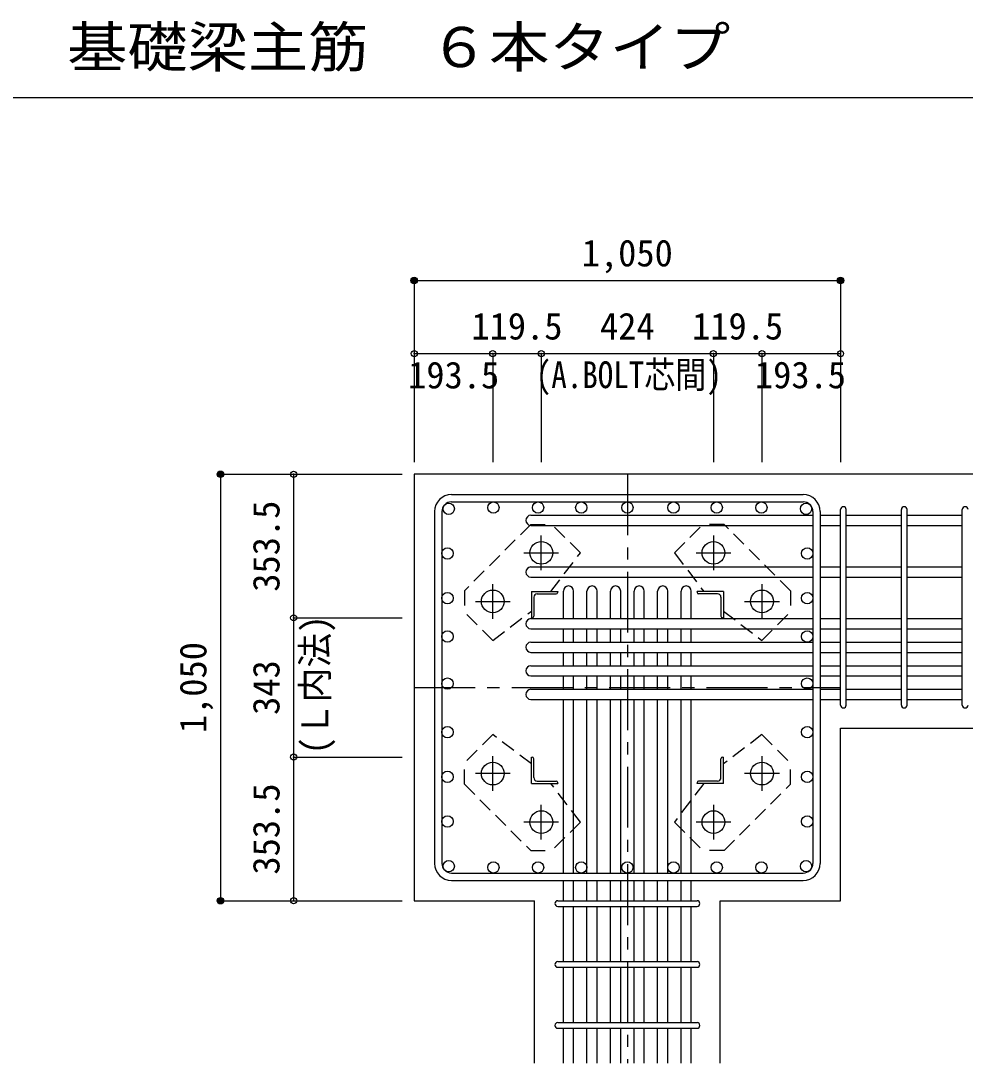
# Model space of a CAD drawing. Units: millimetres at full size, sheet at 1:30. Extents: x -5973 to 5954, y -4195 to 4201.
# Drawn here: x -942 to 1384, y -2600 to -33 of the extents above; entities that cross this region are included whole.
import ezdxf
from ezdxf.enums import TextEntityAlignment as Align

# ---------------------------------------------------------------- set-up
doc = ezdxf.new("R2010")
doc.units = ezdxf.units.MM
doc.header["$LTSCALE"] = 30
doc.header["$PDMODE"] = 32
doc.header["$PDSIZE"] = 15
doc.linetypes.add('CHAIN1', pattern=[8, 5, -1, 1, -1])
doc.linetypes.add('DASHED1', pattern=[1.8, 1.2, -0.6])
for name, color, linetype in [('0-1', 2, 'Continuous'), ('0-2', 4, 'Continuous'), ('0-3', 3, 'Continuous'), ('0-4', 7, 'Continuous'), ('0-5', 7, 'Continuous'), ('0-6', 7, 'Continuous'), ('0-7', 4, 'Continuous'), ('0-9', 4, 'DASHED1'), ('0-D', 4, 'Continuous'), ('6-7_文字', 7, 'Continuous'), ('F-0_枠', 6, 'Continuous')]:
    doc.layers.add(name, color=color, linetype=linetype)
doc.styles.add('ＭＳ ゴシック', font='')
doc.styles.get('ＭＳ ゴシック').set_extended_font_data('MS Gothic')

msp = doc.modelspace()

# ---------------------------------------------------------------- linework, layer by layer
at = {"layer": '0-1'}
for p, q in [((27.44, -1149.89), (27.44, -2199.89)), ((1477.44, -1149.89), (27.44, -1149.89)), ((1077.44, -1775.39), (1477.44, -1775.39)), ((1077.44, -2199.89), (1077.44, -1775.39)), ((27.44, -2199.89), (323.94, -2199.89)), ((323.94, -2599.89), (323.94, -2199.89))]:
    msp.add_line(p, q, dxfattribs=at)
msp.add_lwpolyline([(780.94, -2599.89), (780.94, -2199.89), (1077.44, -2199.89)], dxfattribs=at)
at = {"layer": '0-2', "linetype": 'CHAIN1'}
for p, q in [((340.44, -1386.1), (340.44, -1300.59)), ((764.44, -1300.59), (764.44, -1386.09)), ((297.64, -1343.39), (383.14, -1343.39)), ((721.74, -1343.39), (807.24, -1343.39)), ((220.94, -1505.6), (220.94, -1420.09)), ((883.94, -1420.09), (883.94, -1505.59)), ((178.14, -1462.89), (263.64, -1462.89)), ((841.24, -1462.89), (926.74, -1462.89)), ((220.94, -1929.7), (220.94, -1844.2)), ((883.94, -1844.19), (883.94, -1929.7)), ((263.64, -1886.89), (178.14, -1886.89)), ((926.74, -1886.89), (841.24, -1886.89)), ((340.44, -2049.2), (340.44, -1963.7)), ((764.44, -1963.69), (764.44, -2049.2)), ((383.14, -2006.39), (297.64, -2006.39)), ((807.24, -2006.39), (721.74, -2006.39))]:
    msp.add_line(p, q, dxfattribs=at)
at = {"layer": '0-2'}
for p, q in [((315.94, -1438.39), (380.94, -1438.39)), ((315.94, -1438.39), (315.94, -1503.39)), ((321.94, -1452.89), (321.94, -1499.39)), ((330.44, -1444.39), (376.94, -1444.39)), ((380.94, -1438.39), (380.94, -1440.39)), ((788.94, -1438.39), (723.94, -1438.39)), ((723.94, -1440.39), (723.94, -1438.39)), ((774.44, -1444.39), (727.94, -1444.39)), ((782.94, -1452.89), (782.94, -1499.39)), ((788.94, -1438.39), (788.94, -1503.39)), ((317.94, -1503.39), (315.94, -1503.39)), ((788.94, -1503.39), (786.94, -1503.39)), ((315.94, -1846.39), (317.94, -1846.39)), ((315.94, -1911.39), (315.94, -1846.39)), ((786.94, -1846.39), (788.94, -1846.39)), ((788.94, -1911.39), (788.94, -1846.39)), ((321.94, -1896.89), (321.94, -1850.39)), ((782.94, -1896.89), (782.94, -1850.39)), ((315.94, -1911.39), (380.94, -1911.39)), ((330.44, -1905.39), (376.94, -1905.39)), ((380.94, -1909.39), (380.94, -1911.39)), ((723.94, -1911.39), (723.94, -1909.39)), ((788.94, -1911.39), (723.94, -1911.39)), ((774.44, -1905.39), (727.94, -1905.39))]:
    msp.add_line(p, q, dxfattribs=at)
at = {"layer": '0-2', "color": 3}
for centre in [(340.44, -1343.39), (764.44, -1343.39), (220.94, -1462.89), (883.94, -1462.89), (220.94, -1886.89), (883.94, -1886.89), (340.44, -2006.39), (764.44, -2006.39)]:
    msp.add_circle(centre, 28, dxfattribs=at)
at = {"layer": '0-2'}
for centre, radius, start, end in [((330.44, -1452.89), 8.5, 90, 180), ((376.94, -1440.39), 4, 270, 0), ((727.94, -1440.39), 4, 180, 270), ((774.44, -1452.89), 8.5, 0, 90), ((317.94, -1499.39), 4, 270, 0), ((786.94, -1499.39), 4, 180, 270), ((317.94, -1850.39), 4, 0, 90), ((786.94, -1850.39), 4, 90, 180), ((330.44, -1896.89), 8.5, 180, 270), ((774.44, -1896.89), 8.5, 270, 0), ((376.94, -1909.39), 4, 0, 90), ((727.94, -1909.39), 4, 90, 180)]:
    msp.add_arc(centre, radius, start, end, dxfattribs=at)
at = {"layer": '0-3'}
for centre in [(112.37, -1234.82), (222.38, -1231.89), (332.4, -1231.89), (438.94, -1231.89), (552.44, -1231.89), (665.94, -1231.89), (772.47, -1231.89), (882.49, -1231.89), (992.51, -1234.82), (109.44, -1344.84), (995.44, -1344.84), (109.44, -1454.86), (995.44, -1454.86), (109.44, -1549.39), (995.44, -1549.39), (109.44, -1665.39), (995.44, -1665.39), (109.44, -1784.91), (995.44, -1784.91), (109.44, -1894.93), (995.44, -1894.93), (109.44, -2004.95), (995.44, -2004.95), (112.37, -2114.97), (222.38, -2117.89), (332.4, -2117.89), (438.94, -2117.89), (552.44, -2117.89), (665.94, -2117.89), (772.47, -2117.89), (882.49, -2117.89), (992.51, -2114.97)]:
    msp.add_circle(centre, 14, dxfattribs=at)
at = {"layer": '0-4'}
for p, q in [((119.44, -1199.89), (985.44, -1199.89)), ((119.44, -1217.89), (985.44, -1217.89)), ((77.44, -1241.89), (77.44, -2107.89)), ((95.44, -1241.89), (95.44, -2107.89)), ((1009.44, -1241.89), (1009.44, -2107.89)), ((1027.44, -1241.89), (1027.44, -2107.89)), ((119.44, -2131.89), (985.44, -2131.89)), ((119.44, -2149.89), (985.44, -2149.89))]:
    msp.add_line(p, q, dxfattribs=at)
for centre, radius, start, end in [((119.44, -1241.89), 42, 90, 180), ((985.44, -1241.89), 42, 0, 90), ((119.44, -1241.89), 24, 90, 180), ((985.44, -1241.89), 24, 0, 90), ((119.44, -2107.89), 42, 180, 270), ((119.44, -2107.89), 24, 180, 270), ((985.44, -2107.89), 42, 270, 0), ((985.44, -2107.89), 24, 270, 0)]:
    msp.add_arc(centre, radius, start, end, dxfattribs=at)
at = {"layer": '0-5'}
for p, q in [((314.94, -1250.82), (1009.44, -1250.82)), ((1027.44, -1250.82), (1077.44, -1250.82)), ((1091.44, -1250.82), (1227.44, -1250.82)), ((1241.44, -1250.82), (1377.44, -1250.82)), ((314.94, -1275.82), (1009.44, -1275.82)), ((1027.44, -1275.82), (1077.44, -1275.82)), ((1091.44, -1275.82), (1227.44, -1275.82)), ((1241.44, -1275.82), (1377.44, -1275.82)), ((314.94, -1378.11), (1009.44, -1378.11)), ((1027.44, -1378.11), (1077.44, -1378.11)), ((1091.44, -1378.11), (1227.44, -1378.11)), ((1241.44, -1378.11), (1377.44, -1378.11)), ((314.94, -1403.11), (1009.44, -1403.11)), ((1027.44, -1403.11), (1077.44, -1403.11)), ((1091.44, -1403.11), (1227.44, -1403.11)), ((1241.44, -1403.11), (1377.44, -1403.11)), ((394.94, -1505.39), (394.94, -1437.39)), ((419.94, -1505.39), (419.94, -1437.39)), ((452.94, -1505.39), (452.94, -1437.39)), ((477.94, -1505.39), (477.94, -1437.39)), ((510.94, -1505.39), (510.94, -1437.39)), ((535.94, -1505.39), (535.94, -1437.39)), ((568.94, -1505.39), (568.94, -1437.39)), ((593.94, -1505.39), (593.94, -1437.39)), ((626.94, -1505.39), (626.94, -1437.39)), ((651.94, -1505.39), (651.94, -1437.39)), ((684.94, -1505.39), (684.94, -1437.39)), ((709.94, -1505.39), (709.94, -1437.39)), ((314.94, -1505.39), (1009.44, -1505.39)), ((1027.44, -1505.39), (1077.44, -1505.39)), ((1091.44, -1505.39), (1227.44, -1505.39)), ((1241.44, -1505.39), (1377.44, -1505.39)), ((314.94, -1530.39), (1009.44, -1530.39)), ((394.94, -1563.39), (394.94, -1530.39)), ((419.94, -1563.39), (419.94, -1530.39)), ((452.94, -1563.39), (452.94, -1530.39)), ((477.94, -1563.39), (477.94, -1530.39)), ((510.94, -1563.39), (510.94, -1530.39)), ((535.94, -1563.39), (535.94, -1530.39)), ((568.94, -1563.39), (568.94, -1530.39)), ((593.94, -1563.39), (593.94, -1530.39)), ((626.94, -1563.39), (626.94, -1530.39)), ((651.94, -1563.39), (651.94, -1530.39)), ((684.94, -1563.39), (684.94, -1530.39)), ((709.94, -1563.39), (709.94, -1530.39)), ((1027.44, -1530.39), (1077.44, -1530.39)), ((1091.44, -1530.39), (1227.44, -1530.39)), ((1241.44, -1530.39), (1377.44, -1530.39)), ((314.94, -1563.39), (1009.44, -1563.39)), ((1027.44, -1563.39), (1077.44, -1563.39)), ((1091.44, -1563.39), (1227.44, -1563.39)), ((1241.44, -1563.39), (1377.44, -1563.39)), ((314.94, -1588.39), (1009.44, -1588.39)), ((394.94, -1621.39), (394.94, -1588.39)), ((419.94, -1621.39), (419.94, -1588.39)), ((452.94, -1621.39), (452.94, -1588.39)), ((477.94, -1621.39), (477.94, -1588.39)), ((510.94, -1621.39), (510.94, -1588.39)), ((535.94, -1621.39), (535.94, -1588.39)), ((568.94, -1621.39), (568.94, -1588.39)), ((593.94, -1621.39), (593.94, -1588.39)), ((626.94, -1621.39), (626.94, -1588.39)), ((651.94, -1621.39), (651.94, -1588.39)), ((684.94, -1621.39), (684.94, -1588.39)), ((709.94, -1621.39), (709.94, -1588.39)), ((1027.44, -1588.39), (1077.44, -1588.39)), ((1091.44, -1588.39), (1227.44, -1588.39)), ((1241.44, -1588.39), (1377.44, -1588.39)), ((314.94, -1621.39), (1009.44, -1621.39)), ((1027.44, -1621.39), (1077.44, -1621.39)), ((1091.44, -1621.39), (1227.44, -1621.39)), ((1241.44, -1621.39), (1377.44, -1621.39)), ((314.94, -1646.39), (1009.44, -1646.39)), ((394.94, -1679.39), (394.94, -1646.39)), ((419.94, -1679.39), (419.94, -1646.39)), ((452.94, -1679.39), (452.94, -1646.39)), ((477.94, -1679.39), (477.94, -1646.39)), ((510.94, -1679.39), (510.94, -1646.39)), ((535.94, -1679.39), (535.94, -1646.39)), ((568.94, -1679.39), (568.94, -1646.39)), ((593.94, -1679.39), (593.94, -1646.39)), ((626.94, -1679.39), (626.94, -1646.39)), ((651.94, -1679.39), (651.94, -1646.39)), ((684.94, -1679.39), (684.94, -1646.39)), ((709.94, -1679.39), (709.94, -1646.39)), ((1027.44, -1646.39), (1077.44, -1646.39)), ((1091.44, -1646.39), (1227.44, -1646.39)), ((1241.44, -1646.39), (1377.44, -1646.39)), ((314.94, -1679.39), (1009.44, -1679.39)), ((1027.44, -1679.39), (1077.44, -1679.39)), ((1091.44, -1679.39), (1227.44, -1679.39)), ((1241.44, -1679.39), (1377.44, -1679.39)), ((314.94, -1704.39), (1009.44, -1704.39)), ((394.94, -2131.89), (394.94, -1704.39)), ((419.94, -2131.89), (419.94, -1704.39)), ((452.94, -2131.89), (452.94, -1704.39)), ((477.94, -2131.89), (477.94, -1704.39)), ((510.94, -2131.89), (510.94, -1704.39)), ((535.94, -2131.89), (535.94, -1704.39)), ((568.94, -2131.89), (568.94, -1704.39)), ((593.94, -2131.89), (593.94, -1704.39)), ((626.94, -2131.89), (626.94, -1704.39)), ((651.94, -2131.89), (651.94, -1704.39)), ((684.94, -2131.89), (684.94, -1704.39)), ((709.94, -2131.89), (709.94, -1704.39)), ((1027.44, -1704.39), (1077.44, -1704.39)), ((1091.44, -1704.39), (1227.44, -1704.39)), ((1241.44, -1704.39), (1377.44, -1704.39)), ((394.94, -2199.89), (394.94, -2149.89)), ((419.94, -2199.89), (419.94, -2149.89)), ((452.94, -2199.89), (452.94, -2149.89)), ((477.94, -2199.89), (477.94, -2149.89)), ((510.94, -2199.89), (510.94, -2149.89)), ((535.94, -2199.89), (535.94, -2149.89)), ((568.94, -2199.89), (568.94, -2149.89)), ((593.94, -2199.89), (593.94, -2149.89)), ((626.94, -2199.89), (626.94, -2149.89)), ((651.94, -2199.89), (651.94, -2149.89)), ((684.94, -2199.89), (684.94, -2149.89)), ((709.94, -2199.89), (709.94, -2149.89)), ((394.94, -2349.89), (394.94, -2213.89)), ((419.94, -2349.89), (419.94, -2213.89)), ((452.94, -2349.89), (452.94, -2213.89)), ((477.94, -2349.89), (477.94, -2213.89)), ((510.94, -2349.89), (510.94, -2213.89)), ((535.94, -2349.89), (535.94, -2213.89)), ((568.94, -2349.89), (568.94, -2213.89)), ((593.94, -2349.89), (593.94, -2213.89)), ((626.94, -2349.89), (626.94, -2213.89)), ((651.94, -2349.89), (651.94, -2213.89)), ((684.94, -2349.89), (684.94, -2213.89)), ((709.94, -2349.89), (709.94, -2213.89)), ((394.94, -2499.89), (394.94, -2363.89)), ((419.94, -2499.89), (419.94, -2363.89)), ((452.94, -2499.89), (452.94, -2363.89)), ((477.94, -2499.89), (477.94, -2363.89)), ((510.94, -2499.89), (510.94, -2363.89)), ((535.94, -2499.89), (535.94, -2363.89)), ((568.94, -2499.89), (568.94, -2363.89)), ((593.94, -2499.89), (593.94, -2363.89)), ((626.94, -2499.89), (626.94, -2363.89)), ((651.94, -2499.89), (651.94, -2363.89)), ((684.94, -2499.89), (684.94, -2363.89)), ((709.94, -2499.89), (709.94, -2363.89)), ((394.94, -2599.89), (394.94, -2513.89)), ((419.94, -2599.89), (419.94, -2513.89)), ((452.94, -2599.89), (452.94, -2513.89)), ((477.94, -2599.89), (477.94, -2513.89)), ((510.94, -2599.89), (510.94, -2513.89)), ((535.94, -2599.89), (535.94, -2513.89)), ((568.94, -2599.89), (568.94, -2513.89)), ((593.94, -2599.89), (593.94, -2513.89)), ((626.94, -2599.89), (626.94, -2513.89)), ((651.94, -2599.89), (651.94, -2513.89)), ((684.94, -2599.89), (684.94, -2513.89)), ((709.94, -2599.89), (709.94, -2513.89))]:
    msp.add_line(p, q, dxfattribs=at)
for centre, start, end in [((314.94, -1263.32), 90, 270), ((314.94, -1390.61), 90, 270), ((407.44, -1437.39), 0, 180), ((465.44, -1437.39), 0, 180), ((523.44, -1437.39), 0, 180), ((581.44, -1437.39), 0, 180), ((639.44, -1437.39), 0, 180), ((697.44, -1437.39), 0, 180), ((314.94, -1517.89), 90, 270), ((314.94, -1575.89), 90, 270), ((314.94, -1633.89), 90, 270), ((314.94, -1691.89), 90, 270)]:
    msp.add_arc(centre, 12.5, start, end, dxfattribs=at)
at = {"layer": '0-6'}
for p, q in [((1077.44, -1718.39), (1077.44, -1236.82)), ((1091.44, -1718.39), (1091.44, -1236.82)), ((1227.44, -1718.39), (1227.44, -1236.82)), ((1241.44, -1718.39), (1241.44, -1236.82)), ((1377.44, -1718.39), (1377.44, -1236.82)), ((380.94, -2199.89), (723.94, -2199.89)), ((380.94, -2213.89), (723.94, -2213.89)), ((380.94, -2349.89), (723.94, -2349.89)), ((380.94, -2363.89), (723.94, -2363.89)), ((380.94, -2499.89), (723.94, -2499.89)), ((380.94, -2513.89), (723.94, -2513.89))]:
    msp.add_line(p, q, dxfattribs=at)
for centre, start, end in [((1084.44, -1236.82), 0, 180), ((1084.44, -1236.82), 0, 180), ((1084.44, -1236.82), 0, 180), ((1084.44, -1236.82), 0, 180), ((1234.44, -1236.82), 0, 180), ((1384.44, -1236.82), 0, 180), ((1084.44, -1718.39), 180, 0), ((1084.44, -1718.39), 180, 0), ((1084.44, -1718.39), 180, 0), ((1084.44, -1718.39), 180, 0), ((1234.44, -1718.39), 180, 0), ((1384.44, -1718.39), 180, 0), ((380.94, -2206.89), 90, 270), ((380.94, -2206.89), 90, 270), ((380.94, -2206.89), 90, 270), ((380.94, -2206.89), 90, 270), ((723.94, -2206.89), 270, 90), ((723.94, -2206.89), 270, 90), ((723.94, -2206.89), 270, 90), ((723.94, -2206.89), 270, 90), ((380.94, -2356.89), 90, 270), ((723.94, -2356.89), 270, 90), ((380.94, -2506.89), 90, 270), ((723.94, -2506.89), 270, 90)]:
    msp.add_arc(centre, 7, start, end, dxfattribs=at)
at = {"layer": '0-9'}
for p, q in [((314.31, -1273.42), (150.97, -1436.77)), ((314.31, -1273.42), (366.63, -1273.42)), ((436.62, -1343.41), (366.63, -1273.42)), ((668.25, -1343.41), (738.24, -1273.42)), ((790.57, -1273.42), (738.24, -1273.42)), ((953.91, -1436.76), (790.57, -1273.42)), ((364.24, -1438.4), (436.62, -1343.41)), ((668.25, -1343.41), (740.64, -1438.4)), ((150.97, -1436.77), (150.97, -1489.09)), ((953.91, -1436.77), (953.91, -1489.09)), ((220.96, -1559.08), (315.94, -1486.7)), ((788.94, -1486.69), (883.92, -1559.08)), ((220.96, -1559.08), (150.97, -1489.09)), ((883.92, -1559.08), (953.91, -1489.09)), ((220.96, -1790.71), (150.97, -1860.7)), ((315.94, -1863.1), (220.96, -1790.71)), ((883.92, -1790.71), (788.94, -1863.09)), ((883.92, -1790.71), (953.91, -1860.7)), ((150.97, -1913.02), (150.97, -1860.7)), ((953.91, -1913.02), (953.91, -1860.7)), ((150.97, -1913.03), (314.31, -2076.37)), ((436.62, -2006.38), (364.24, -1911.39)), ((740.64, -1911.39), (668.25, -2006.38)), ((790.57, -2076.37), (953.91, -1913.02)), ((436.62, -2006.38), (366.63, -2076.37)), ((668.25, -2006.38), (738.24, -2076.37)), ((314.31, -2076.37), (366.63, -2076.37)), ((790.57, -2076.37), (738.24, -2076.37))]:
    msp.add_line(p, q, dxfattribs=at)
at = {"layer": '0-D'}
for p, q in [((27.44, -672.85), (27.44, -852.85)), ((27.44, -672.85), (1077.44, -672.85)), ((27.44, -672.85), (1077.44, -672.85)), ((1077.44, -672.85), (1077.44, -852.85)), ((27.44, -852.85), (27.44, -1119.89)), ((27.44, -852.85), (27.44, -1119.89)), ((27.44, -852.85), (220.94, -852.85)), ((220.94, -852.85), (220.94, -1119.89)), ((220.94, -852.85), (340.44, -852.85)), ((340.44, -852.85), (340.44, -1119.89)), ((340.44, -852.85), (764.44, -852.85)), ((764.44, -852.85), (764.44, -1119.89)), ((764.44, -852.85), (883.94, -852.85)), ((883.94, -852.85), (883.94, -1119.89)), ((883.94, -852.85), (1077.44, -852.85)), ((1077.44, -852.85), (1077.44, -1119.89)), ((-449.6, -1149.89), (-269.6, -1149.89)), ((-449.6, -1149.89), (-269.6, -1149.89)), ((-449.6, -1149.89), (-449.6, -2199.89)), ((-269.6, -1149.89), (-2.56, -1149.89)), ((-269.6, -1149.89), (-269.6, -1503.39)), ((-269.6, -1503.39), (-2.56, -1503.39)), ((-269.6, -1503.39), (-269.6, -1846.39)), ((-269.6, -1846.39), (-2.56, -1846.39)), ((-269.6, -1846.39), (-269.6, -2199.89)), ((-449.6, -2199.89), (-269.6, -2199.89)), ((-269.6, -2199.89), (-2.56, -2199.89)), ((-269.6, -2199.89), (-2.56, -2199.89))]:
    msp.add_line(p, q, dxfattribs=at)
at = {"layer": '0-D', "linetype": 'CHAIN1'}
for p, q in [((552.44, -1149.89), (552.44, -2599.89)), ((27.44, -1674.89), (1077.44, -1674.89))]:
    msp.add_line(p, q, dxfattribs=at)
at = {"layer": '0-D'}
for centre, radius in [((27.44, -672.85), 8), ((27.44, -672.85), 7.2), ((27.44, -672.85), 6.4), ((27.44, -672.85), 5.6), ((1077.44, -672.85), 8), ((1077.44, -672.85), 7.2), ((1077.44, -672.85), 6.4), ((1077.44, -672.85), 5.6), ((27.44, -672.85), 4.8), ((27.44, -672.85), 4), ((27.44, -672.85), 3.2), ((27.44, -672.85), 2.4), ((27.44, -672.85), 1.6), ((27.44, -672.85), 0.8), ((1077.44, -672.85), 4.8), ((1077.44, -672.85), 4), ((1077.44, -672.85), 3.2), ((1077.44, -672.85), 2.4), ((1077.44, -672.85), 1.6), ((1077.44, -672.85), 0.8), ((-449.6, -1149.89), 8), ((-449.6, -1149.89), 7.2), ((-449.6, -1149.89), 6.4), ((-449.6, -1149.89), 5.6), ((-449.6, -1149.89), 4.8), ((-449.6, -1149.89), 4), ((-449.6, -1149.89), 3.2), ((-449.6, -1149.89), 2.4), ((-449.6, -1149.89), 1.6), ((-449.6, -1149.89), 0.8), ((-449.6, -2199.89), 8), ((-449.6, -2199.89), 7.2), ((-449.6, -2199.89), 6.4), ((-449.6, -2199.89), 5.6), ((-449.6, -2199.89), 4.8), ((-449.6, -2199.89), 4), ((-449.6, -2199.89), 3.2), ((-449.6, -2199.89), 2.4), ((-449.6, -2199.89), 1.6), ((-449.6, -2199.89), 0.8)]:
    msp.add_circle(centre, radius, dxfattribs=at)
at = {"layer": '0-D', "color": 7}
for p in [(27.44, -672.85), (27.44, -672.85), (1077.44, -672.85), (27.44, -852.85), (220.94, -852.85), (340.44, -852.85), (764.44, -852.85), (883.94, -852.85), (1077.44, -852.85), (-449.6, -1149.89), (-269.6, -1149.89), (-269.6, -1503.39), (-269.6, -1846.39), (-449.6, -2199.89), (-269.6, -2199.89)]:
    msp.add_point(p, dxfattribs=at)
at = {"layer": 'F-0_枠', "color": 2}
msp.add_line((-5972.88, -222.05), (3723.6, -222.05), dxfattribs=at)

# ---------------------------------------------------------------- texts
at = {"layer": '0-7', "style": 'ＭＳ ゴシック', "width": 0.85}
msp.add_text('(A.BOLT芯間)', height=65.98, dxfattribs=at).set_placement((326.92, -957.62), align=Align.BOTTOM_LEFT)
at = {"layer": '0-7', "style": 'ＭＳ ゴシック', "width": 0.95}
msp.add_text('(Ｌ内法)', height=65.98, rotation=90, dxfattribs=at).set_placement((-164.55, -1839.49), align=Align.BOTTOM_LEFT)
at = {"layer": '0-D', "style": 'ＭＳ ゴシック'}
for s, p in [('1,050', (439.94, -657.85)), ('119.5', (168.19, -837.85)), ('424', (484.94, -837.85)), ('119.5', (711.69, -837.85)), ('193.5', (12.37, -958.26)), ('193.5', (866.54, -957.91))]:
    msp.add_text(s, height=65.98, dxfattribs=at).set_placement(p, align=Align.BOTTOM_LEFT)
for s, p in [('353.5', (-284.6, -1439.14)), ('1,050', (-464.6, -1787.39)), ('343', (-284.6, -1742.39)), ('353.5', (-284.6, -2135.64))]:
    msp.add_text(s, height=65.98, rotation=90, dxfattribs=at).set_placement(p, align=Align.BOTTOM_LEFT)
at = {"layer": '6-7_文字', "color": 2, "style": 'ＭＳ ゴシック', "width": 1.1}
msp.add_text('\u3000\u3000基礎梁主筋\u3000６本タイプ', height=98.97, dxfattribs=at).set_placement((-1124.64, -177.05), align=Align.BOTTOM_LEFT)

doc.saveas('drawing.dxf')
